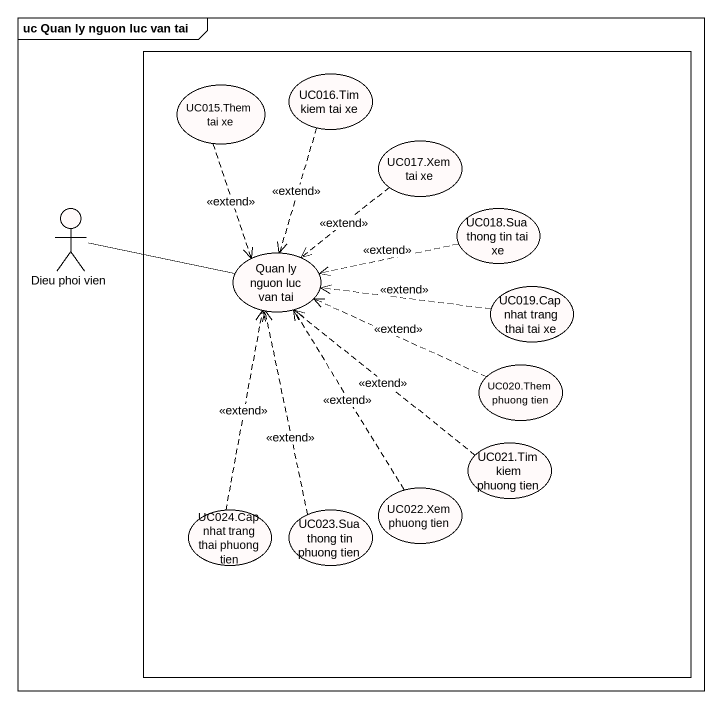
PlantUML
@startuml
mainframe uc Quan ly nguon luc van tai
rectangle " " as rectangle1 {
  usecase "UC015.Them tai xe" as UC015_Them_tai_xe #FFFAFA
  usecase "UC016.Tim kiem tai xe" as UC016_Tim_kiem_tai_xe #FFFAFA
  usecase "UC017.Xem tai xe" as UC017_Xem_tai_xe #FFFAFA
  usecase "UC018.Sua thong tin tai xe" as UC018_Sua_thong_tin_tai_xe #FFFAFA
  usecase "Quan ly nguon luc van tai" as Quan_ly_nguon_luc_van_tai #FFFAFA
  usecase "UC019.Cap nhat trang thai tai xe" as UC019_Cap_nhat_trang_thai #FFFAFA
  usecase "UC020.Them phuong tien" as UC020_Them_phuong_tien #FFFAFA
  usecase "UC021.Tim kiem phuong tien" as UC021_Tim_kiem_phuong_tien #FFFAFA
  usecase "UC024.Cap nhat trang thai phuong tien" as UC024_Cap_nhat_trang_thai #FFFAFA
  usecase "UC023.Sua thong tin phuong tien" as UC023_Sua_thong_tin_phuong #FFFAFA
  usecase "UC022.Xem phuong tien" as UC022_Xem_phuong_tien #FFFAFA
}
actor "Dieu phoi vien" as Dieu_phoi_vien #FFFAFA
UC015_Them_tai_xe ..> Quan_ly_nguon_luc_van_tai : <<extend>>
UC016_Tim_kiem_tai_xe ..> Quan_ly_nguon_luc_van_tai : <<extend>>
UC017_Xem_tai_xe ..> Quan_ly_nguon_luc_van_tai : <<extend>>
Dieu_phoi_vien -right- Quan_ly_nguon_luc_van_tai
UC018_Sua_thong_tin_tai_xe .left.> Quan_ly_nguon_luc_van_tai : <<extend>>
UC019_Cap_nhat_trang_thai .left.> Quan_ly_nguon_luc_van_tai : <<extend>>
UC020_Them_phuong_tien .left.> Quan_ly_nguon_luc_van_tai : <<extend>>
UC021_Tim_kiem_phuong_tien .up.> Quan_ly_nguon_luc_van_tai : <<extend>>
UC024_Cap_nhat_trang_thai .up.> Quan_ly_nguon_luc_van_tai : <<extend>>
UC023_Sua_thong_tin_phuong .up.> Quan_ly_nguon_luc_van_tai : <<extend>>
UC022_Xem_phuong_tien .up.> Quan_ly_nguon_luc_van_tai : <<extend>>
@enduml
